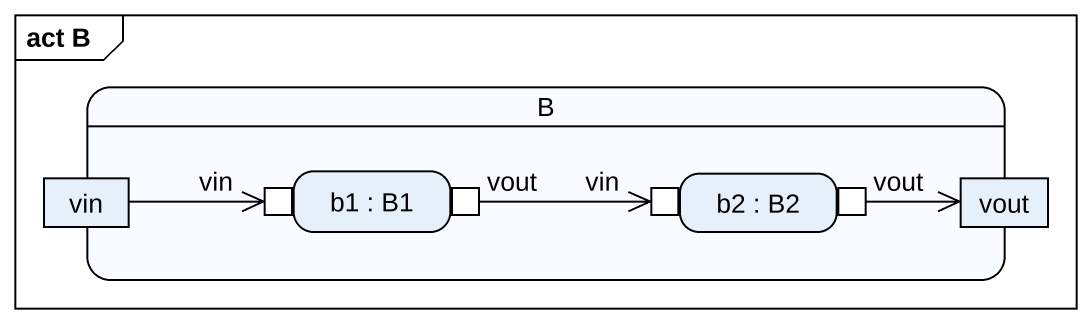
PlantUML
@startuml
mainframe act B
hide empty description
state B {
  state vin <<object>>
  state "b1 : B1" as b1 {
    state "vin" as vin_2 <<inputPin>>
    state vout <<outputPin>>
  }
  state "b2 : B2" as b2 {
    state "vin" as vin_3 <<inputPin>>
    state "vout" as vout_2 <<outputPin>>
  }
  state "vout" as vout_3 <<object>>
}
vin -right-> vin_2
vout -right-> vin_3
vout_2 -right-> vout_3
@enduml
